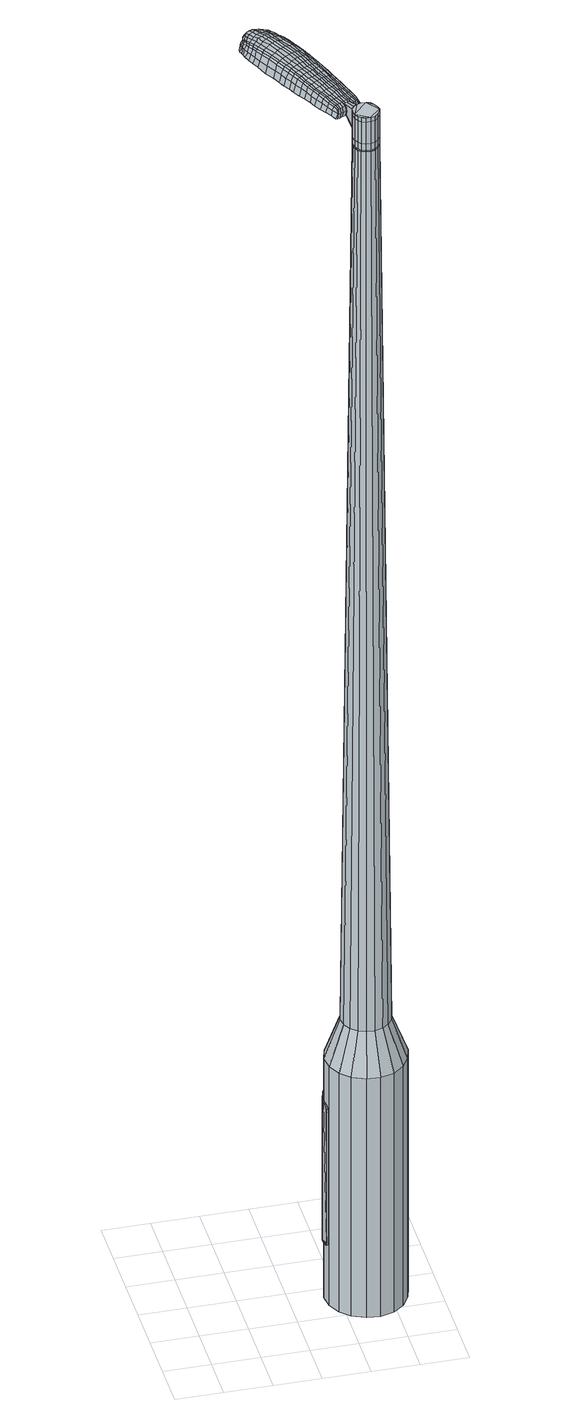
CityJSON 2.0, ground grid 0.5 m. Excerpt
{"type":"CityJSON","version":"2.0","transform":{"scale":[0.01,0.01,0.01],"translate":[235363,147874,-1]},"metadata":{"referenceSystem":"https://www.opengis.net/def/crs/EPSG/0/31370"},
"CityObjects":{
"object1":{"type":"GenericCityObject","attributes":{"cluster":311,"mean_distance_to_centroid":0.158,"new_centroid_x":235364.8,"new_centroid_y":147874.82,"mean_distance_to_camera":9.35,"H1":13.08,"H2":12.24,"Z_final":110.38,"cluster2":-1,"proj_x":235370.57,"proj_y":147871.92,"id_line":52495,"bearing_l":26.68,"distance":6.46,"orientation":"left","G_obj":116.68},"geometry":[{"type":"MultiSurface","lod":"2","boundaries":[[[0,1,2,3]],[[1,4,5,2]],[[4,6,7,5]],[[6,8,9,7]],[[8,10,11,9]],[[10,12,13,11]],[[12,14,15,13]],[[14,16,17,15]],[[16,18,19,17]],[[18,20,21,19]],[[20,22,23,21]],[[22,24,25,23]],[[24,26,27,25]],[[26,28,29,27]],[[28,30,31,29]],[[30,32,33,31]],[[32,34,35,33]],[[34,0,3,35]],[[36,37,38,39]],[[38,40,41,42]],[[41,43,42]],[[42,44,45,46]],[[45,47,46]],[[46,48,49,50]],[[49,51,50]],[[42,46,50,38]],[[50,52,39,38]],[[53,36,39]],[[2,5,7,35]],[[7,9,11,15]],[[11,13,15]],[[15,17,19,23]],[[19,21,23]],[[23,25,27,31]],[[27,29,31]],[[15,23,31,7]],[[31,33,35,7]],[[3,2,35]],[[1,0,54,55]],[[0,34,56,54]],[[34,32,57,56]],[[32,30,58,57]],[[30,28,59,58]],[[28,26,60,59]],[[26,24,61,60]],[[24,22,62,61]],[[22,20,63,62]],[[20,18,64,63]],[[18,16,65,64]],[[16,14,66,65]],[[14,12,67,66]],[[12,10,68,67]],[[10,8,69,68]],[[8,6,70,69]],[[6,4,71,70]],[[4,1,55,71]],[[55,54,72,73]],[[54,56,74,72]],[[56,57,75,74]],[[57,58,76,75]],[[58,59,77,76]],[[59,60,78,77]],[[60,61,79,78]],[[61,62,80,79]],[[62,63,81,80]],[[63,64,82,81]],[[64,65,83,82]],[[65,66,84,83]],[[66,67,85,84]],[[67,68,86,85]],[[68,69,87,86]],[[69,70,88,87]],[[70,71,89,88]],[[71,55,73,89]],[[90,91,92,93]],[[94,95,91,90]],[[96,97,95,94]],[[98,99,97,96]],[[100,101,99,98]],[[102,103,101,100]],[[104,105,103,102]],[[106,107,105,104]],[[108,109,107,106]],[[110,111,109,108]],[[83,112,111,110]],[[113,114,112,83]],[[115,116,114,113]],[[86,117,116,115]],[[87,118,117,86]],[[119,120,118,87]],[[121,122,120,119]],[[93,92,122,121]],[[123,124,125,126]],[[127,123,126,128]],[[129,127,128,130]],[[131,129,130,132]],[[133,131,132,134]],[[135,133,134,136]],[[137,135,136,138]],[[139,137,138,140]],[[141,139,140,142]],[[143,141,142,144]],[[145,143,144,146]],[[147,145,146,148]],[[149,147,148,150]],[[151,149,150,152]],[[153,151,152,154]],[[155,153,154,156]],[[73,72,90,93]],[[72,74,94,90]],[[74,75,96,94]],[[75,76,98,96]],[[76,77,100,98]],[[77,78,102,100]],[[78,79,104,102]],[[79,80,106,104]],[[80,81,108,106]],[[81,82,110,108]],[[82,83,110]],[[84,113,83]],[[84,85,115,113]],[[85,86,115]],[[88,119,87]],[[88,89,121,119]],[[89,73,93,121]],[[157,158,92,91]],[[158,159,122,92]],[[159,160,120,122]],[[160,118,120]],[[161,116,117]],[[161,162,114,116]],[[162,112,114]],[[163,111,112]],[[163,164,109,111]],[[164,165,107,109]],[[165,166,105,107]],[[166,167,103,105]],[[167,168,101,103]],[[168,169,99,101]],[[169,170,97,99]],[[170,171,95,97]],[[171,157,91,95]],[[39,52,155,172]],[[158,157,173,156]],[[53,39,172,124]],[[157,171,125,173]],[[36,53,124,123]],[[171,170,126,125]],[[37,36,123,127]],[[170,169,128,126]],[[38,37,127,129]],[[169,168,130,128]],[[40,38,129,131]],[[168,167,132,130]],[[41,40,131,133]],[[167,166,134,132]],[[43,41,133,135]],[[166,165,136,134]],[[42,43,135,137]],[[165,164,138,136]],[[44,42,137,139]],[[164,163,140,138]],[[45,44,139,141]],[[163,112,142,140]],[[47,45,141,143]],[[112,162,144,142]],[[46,47,143,145]],[[162,161,146,144]],[[48,46,145,147]],[[161,117,148,146]],[[49,48,147,149]],[[117,118,150,148]],[[51,49,149,151]],[[118,160,152,150]],[[50,51,151,153]],[[160,159,154,152]],[[52,50,153,155]],[[159,158,156,154]],[[155,156,174,175]],[[156,173,176,174]],[[173,125,177,176]],[[125,124,178,177]],[[124,172,179,178]],[[172,155,175,179]],[[180,181,182,183]],[[184,180,183,185]],[[180,184,186,187]],[[181,180,187,188]],[[189,190,191,192]],[[193,189,192,194]],[[189,193,195,196]],[[190,189,196,197]],[[198,199,200,201]],[[202,198,201,203]],[[198,202,204,205]],[[199,198,205,206]],[[207,208,209,210]],[[211,207,210,212]],[[207,211,213,214]],[[208,207,214,215]],[[216,217,218,219]],[[220,216,219,221]],[[216,220,222,223]],[[217,216,223,224]],[[225,226,227,228]],[[229,225,228,230]],[[225,229,231,232]],[[226,225,232,233]],[[234,235,236,237]],[[226,234,237,227]],[[234,226,233,238]],[[235,234,238,239]],[[240,241,242,243]],[[235,240,243,236]],[[240,235,239,244]],[[241,240,244,245]],[[246,184,185,247]],[[241,246,247,242]],[[246,241,245,248]],[[184,246,248,186]],[[249,250,251,252]],[[253,249,252,254]],[[249,253,255,256]],[[250,249,256,257]],[[258,259,260,261]],[[250,258,261,251]],[[258,250,257,262]],[[259,258,262,263]],[[264,265,266,267]],[[259,264,267,260]],[[264,259,263,268]],[[265,264,268,269]],[[270,271,272,273]],[[265,270,273,266]],[[270,265,269,274]],[[271,270,274,275]],[[276,181,188,277]],[[271,276,277,272]],[[276,271,275,278]],[[181,276,278,182]],[[279,280,281,282]],[[283,279,282,284]],[[279,283,285,286]],[[280,279,286,287]],[[288,289,290,291]],[[280,288,291,281]],[[288,280,287,292]],[[289,288,292,293]],[[294,295,296,297]],[[289,294,297,290]],[[294,289,293,298]],[[295,294,298,299]],[[300,193,194,301]],[[295,300,301,296]],[[300,295,299,302]],[[193,300,302,195]],[[303,304,305,306]],[[307,303,306,308]],[[303,307,309,310]],[[304,303,310,311]],[[312,313,314,315]],[[304,312,315,305]],[[312,304,311,316]],[[313,312,316,317]],[[318,319,320,321]],[[313,318,321,314]],[[318,313,317,322]],[[319,318,322,323]],[[324,325,326,327]],[[319,324,327,320]],[[324,319,323,328]],[[325,324,328,329]],[[330,190,197,331]],[[325,330,331,326]],[[330,325,329,332]],[[190,330,332,191]],[[333,219,218,334]],[[335,333,334,336]],[[333,335,337,338]],[[219,333,338,221]],[[339,335,336,340]],[[341,339,340,342]],[[339,341,343,344]],[[335,339,344,337]],[[345,341,342,346]],[[347,345,346,348]],[[345,347,349,350]],[[341,345,350,343]],[[351,347,348,352]],[[353,351,352,354]],[[351,353,355,356]],[[347,351,356,349]],[[357,353,354,358]],[[208,357,358,209]],[[357,208,215,359]],[[353,357,359,355]],[[360,361,206,205]],[[362,360,205,204]],[[360,362,363,364]],[[361,360,364,365]],[[366,367,365,364]],[[368,366,364,363]],[[366,368,369,370]],[[367,366,370,371]],[[372,373,371,370]],[[374,372,370,369]],[[372,374,375,376]],[[373,372,376,377]],[[378,379,377,376]],[[380,378,376,375]],[[378,380,213,211]],[[379,378,211,212]],[[381,382,383,384]],[[283,381,384,285]],[[381,283,284,385]],[[382,381,385,386]],[[387,202,203,388]],[[382,387,388,383]],[[387,382,386,389]],[[202,387,389,204]],[[390,391,392,393]],[[229,390,393,231]],[[390,229,230,394]],[[391,390,394,395]],[[396,397,398,399]],[[391,396,399,392]],[[396,391,395,400]],[[397,396,400,401]],[[402,199,206,403]],[[397,402,403,398]],[[402,397,401,404]],[[199,402,404,200]],[[405,406,407,408]],[[187,405,408,188]],[[405,187,186,409]],[[406,405,409,410]],[[411,412,413,414]],[[406,411,414,407]],[[411,406,410,415]],[[412,411,415,416]],[[417,210,209,418]],[[412,417,418,413]],[[417,412,416,419]],[[210,417,419,212]],[[420,421,422,423]],[[192,420,423,194]],[[420,192,191,424]],[[421,420,424,425]],[[426,214,213,427]],[[421,426,427,422]],[[426,421,425,428]],[[214,426,428,215]],[[429,430,431,432]],[[307,429,432,309]],[[429,307,308,433]],[[430,429,433,434]],[[435,220,221,436]],[[430,435,436,431]],[[435,430,434,437]],[[220,435,437,222]],[[438,439,440,441]],[[253,438,441,255]],[[438,253,254,442]],[[439,438,442,443]],[[444,445,446,447]],[[439,444,447,440]],[[444,439,443,448]],[[445,444,448,449]],[[450,217,224,451]],[[445,450,451,446]],[[450,445,449,452]],[[217,450,452,218]],[[453,454,443,442]],[[252,453,442,254]],[[453,252,251,455]],[[454,453,455,456]],[[457,458,449,448]],[[454,457,448,443]],[[457,454,456,459]],[[458,457,459,460]],[[461,334,218,452]],[[458,461,452,449]],[[461,458,460,462]],[[334,461,462,336]],[[463,464,465,466]],[[310,463,466,311]],[[463,310,309,432]],[[464,463,432,431]],[[467,338,337,468]],[[464,467,468,465]],[[467,464,431,436]],[[338,467,436,221]],[[469,470,456,455]],[[261,469,455,251]],[[469,261,260,471]],[[470,469,471,472]],[[473,474,460,459]],[[470,473,459,456]],[[473,470,472,475]],[[474,473,475,476]],[[477,340,336,462]],[[474,477,462,460]],[[477,474,476,478]],[[340,477,478,342]],[[479,480,481,482]],[[316,479,482,317]],[[479,316,311,466]],[[480,479,466,465]],[[483,344,343,484]],[[480,483,484,481]],[[483,480,465,468]],[[344,483,468,337]],[[485,486,472,471]],[[267,485,471,260]],[[485,267,266,487]],[[486,485,487,488]],[[489,490,476,475]],[[486,489,475,472]],[[489,486,488,491]],[[490,489,491,492]],[[493,346,342,478]],[[490,493,478,476]],[[493,490,492,494]],[[346,493,494,348]],[[495,496,497,498]],[[322,495,498,323]],[[495,322,317,482]],[[496,495,482,481]],[[499,350,349,500]],[[496,499,500,497]],[[499,496,481,484]],[[350,499,484,343]],[[501,502,488,487]],[[273,501,487,266]],[[501,273,272,503]],[[502,501,503,504]],[[505,506,492,491]],[[502,505,491,488]],[[505,502,504,507]],[[506,505,507,508]],[[509,352,348,494]],[[506,509,494,492]],[[509,506,508,510]],[[352,509,510,354]],[[511,512,513,514]],[[328,511,514,329]],[[511,328,323,498]],[[512,511,498,497]],[[515,356,355,516]],[[512,515,516,513]],[[515,512,497,500]],[[356,515,500,349]],[[517,518,504,503]],[[277,517,503,272]],[[517,277,188,408]],[[518,517,408,407]],[[519,520,508,507]],[[518,519,507,504]],[[519,518,407,414]],[[520,519,414,413]],[[521,358,354,510]],[[520,521,510,508]],[[521,520,413,418]],[[358,521,418,209]],[[522,523,425,424]],[[332,522,424,191]],[[522,332,329,514]],[[523,522,514,513]],[[524,359,215,428]],[[523,524,428,425]],[[524,523,513,516]],[[359,524,516,355]],[[525,526,386,385]],[[282,525,385,284]],[[525,282,281,527]],[[526,525,527,528]],[[529,362,204,389]],[[526,529,389,386]],[[529,526,528,530]],[[362,529,530,363]],[[531,532,533,534]],[[232,531,534,233]],[[531,232,231,393]],[[532,531,393,392]],[[535,536,537,538]],[[532,535,538,533]],[[535,532,392,399]],[[536,535,399,398]],[[539,361,365,540]],[[536,539,540,537]],[[539,536,398,403]],[[361,539,403,206]],[[541,542,528,527]],[[291,541,527,281]],[[541,291,290,543]],[[542,541,543,544]],[[545,368,363,530]],[[542,545,530,528]],[[545,542,544,546]],[[368,545,546,369]],[[547,548,549,550]],[[238,547,550,239]],[[547,238,233,534]],[[548,547,534,533]],[[551,552,553,554]],[[548,551,554,549]],[[551,548,533,538]],[[552,551,538,537]],[[555,367,371,556]],[[552,555,556,553]],[[555,552,537,540]],[[367,555,540,365]],[[557,558,544,543]],[[297,557,543,290]],[[557,297,296,559]],[[558,557,559,560]],[[561,374,369,546]],[[558,561,546,544]],[[561,558,560,562]],[[374,561,562,375]],[[563,564,565,566]],[[244,563,566,245]],[[563,244,239,550]],[[564,563,550,549]],[[567,568,569,570]],[[564,567,570,565]],[[567,564,549,554]],[[568,567,554,553]],[[571,373,377,572]],[[568,571,572,569]],[[571,568,553,556]],[[373,571,556,371]],[[573,574,560,559]],[[301,573,559,296]],[[573,301,194,423]],[[574,573,423,422]],[[575,380,375,562]],[[574,575,562,560]],[[575,574,422,427]],[[380,575,427,213]],[[576,577,410,409]],[[248,576,409,186]],[[576,248,245,566]],[[577,576,566,565]],[[578,579,416,415]],[[577,578,415,410]],[[578,577,565,570]],[[579,578,570,569]],[[580,379,212,419]],[[579,580,419,416]],[[580,579,569,572]],[[379,580,572,377]],[[581,582,583,584]],[[584,583,585,586]],[[587,585,583,588]],[[588,583,582,589]],[[590,591,592,593]],[[593,592,594,595]],[[596,594,592,597]],[[597,592,591,598]],[[599,600,601,602]],[[602,601,603,604]],[[605,603,601,606]],[[606,601,600,607]],[[608,609,610,611]],[[611,610,612,613]],[[614,612,610,615]],[[615,610,609,616]],[[617,618,619,620]],[[620,619,621,622]],[[623,621,619,624]],[[624,619,618,625]],[[626,627,628,629]],[[629,628,630,631]],[[632,630,628,633]],[[633,628,627,634]],[[635,636,637,638]],[[638,637,627,626]],[[634,627,637,639]],[[639,637,636,640]],[[641,642,643,644]],[[644,643,636,635]],[[640,636,643,645]],[[645,643,642,646]],[[586,585,647,648]],[[648,647,642,641]],[[646,642,647,649]],[[649,647,585,587]],[[650,651,652,653]],[[653,652,654,655]],[[656,654,652,657]],[[657,652,651,658]],[[659,660,661,662]],[[662,661,651,650]],[[658,651,661,663]],[[663,661,660,664]],[[665,666,667,668]],[[668,667,660,659]],[[664,660,667,669]],[[669,667,666,670]],[[671,672,673,674]],[[674,673,666,665]],[[670,666,673,675]],[[675,673,672,676]],[[589,582,677,678]],[[678,677,672,671]],[[676,672,677,679]],[[679,677,582,581]],[[680,681,682,683]],[[683,682,684,685]],[[686,684,682,687]],[[687,682,681,688]],[[689,690,691,692]],[[692,691,681,680]],[[688,681,691,693]],[[693,691,690,694]],[[695,696,697,698]],[[698,697,690,689]],[[694,690,697,699]],[[699,697,696,700]],[[595,594,701,702]],[[702,701,696,695]],[[700,696,701,703]],[[703,701,594,596]],[[704,705,706,707]],[[707,706,708,709]],[[710,708,706,711]],[[711,706,705,712]],[[713,714,715,716]],[[716,715,705,704]],[[712,705,715,717]],[[717,715,714,718]],[[719,720,721,722]],[[722,721,714,713]],[[718,714,721,723]],[[723,721,720,724]],[[725,726,727,728]],[[728,727,720,719]],[[724,720,727,729]],[[729,727,726,730]],[[598,591,731,732]],[[732,731,726,725]],[[730,726,731,733]],[[733,731,591,590]],[[617,620,734,735]],[[735,734,736,737]],[[738,736,734,739]],[[739,734,620,622]],[[737,736,740,741]],[[741,740,742,743]],[[744,742,740,745]],[[745,740,736,738]],[[743,742,746,747]],[[747,746,748,749]],[[750,748,746,751]],[[751,746,742,744]],[[749,748,752,753]],[[753,752,754,755]],[[756,754,752,757]],[[757,752,748,750]],[[755,754,758,759]],[[759,758,609,608]],[[616,609,758,760]],[[760,758,754,756]],[[607,761,762,606]],[[606,762,763,605]],[[764,763,762,765]],[[765,762,761,766]],[[766,767,768,765]],[[765,768,769,764]],[[770,769,768,771]],[[771,768,767,772]],[[772,773,774,771]],[[771,774,775,770]],[[776,775,774,777]],[[777,774,773,778]],[[778,779,780,777]],[[777,780,781,776]],[[614,781,780,612]],[[612,780,779,613]],[[782,783,784,785]],[[785,784,684,686]],[[685,684,784,786]],[[786,784,783,787]],[[604,603,788,789]],[[789,788,783,782]],[[787,783,788,790]],[[790,788,603,605]],[[791,792,793,794]],[[794,793,630,632]],[[631,630,793,795]],[[795,793,792,796]],[[797,798,799,800]],[[800,799,792,791]],[[796,792,799,801]],[[801,799,798,802]],[[607,600,803,804]],[[804,803,798,797]],[[802,798,803,805]],[[805,803,600,599]],[[806,807,808,809]],[[809,808,588,589]],[[587,588,808,810]],[[810,808,807,811]],[[812,813,814,815]],[[815,814,807,806]],[[811,807,814,816]],[[816,814,813,817]],[[608,611,818,819]],[[819,818,813,812]],[[817,813,818,820]],[[820,818,611,613]],[[821,822,823,824]],[[824,823,593,595]],[[590,593,823,825]],[[825,823,822,826]],[[614,615,827,828]],[[828,827,822,821]],[[826,822,827,829]],[[829,827,615,616]],[[830,831,832,833]],[[833,832,708,710]],[[709,708,832,834]],[[834,832,831,835]],[[622,621,836,837]],[[837,836,831,830]],[[835,831,836,838]],[[838,836,621,623]],[[839,840,841,842]],[[842,841,654,656]],[[655,654,841,843]],[[843,841,840,844]],[[845,846,847,848]],[[848,847,840,839]],[[844,840,847,849]],[[849,847,846,850]],[[625,618,851,852]],[[852,851,846,845]],[[850,846,851,853]],[[853,851,618,617]],[[844,854,855,843]],[[843,855,653,655]],[[650,653,855,856]],[[856,855,854,857]],[[850,858,859,849]],[[849,859,854,844]],[[857,854,859,860]],[[860,859,858,861]],[[617,735,862,853]],[[853,862,858,850]],[[861,858,862,863]],[[863,862,735,737]],[[864,865,866,867]],[[867,866,711,712]],[[710,711,866,833]],[[833,866,865,830]],[[738,739,868,869]],[[869,868,865,864]],[[830,865,868,837]],[[837,868,739,622]],[[857,870,871,856]],[[856,871,662,650]],[[659,662,871,872]],[[872,871,870,873]],[[861,874,875,860]],[[860,875,870,857]],[[873,870,875,876]],[[876,875,874,877]],[[737,741,878,863]],[[863,878,874,861]],[[877,874,878,879]],[[879,878,741,743]],[[880,881,882,883]],[[883,882,717,718]],[[712,717,882,867]],[[867,882,881,864]],[[744,745,884,885]],[[885,884,881,880]],[[864,881,884,869]],[[869,884,745,738]],[[873,886,887,872]],[[872,887,668,659]],[[665,668,887,888]],[[887,886,888]],[[877,889,890,876]],[[876,890,886,873]],[[888,886,890,891]],[[891,890,889,892]],[[743,747,893,879]],[[879,893,889,877]],[[892,889,893,894]],[[894,893,747,749]],[[895,896,897,898]],[[898,897,723,724]],[[718,723,897,883]],[[883,897,896,880]],[[750,751,899,900]],[[900,899,896,895]],[[880,896,899,885]],[[885,899,751,744]],[[888,901,674,665]],[[671,674,901,902]],[[902,901,903]],[[892,904,905,891]],[[891,905,901,888]],[[903,901,905,906]],[[906,905,904,907]],[[749,753,908,894]],[[894,908,904,892]],[[907,904,908,909]],[[909,908,753,755]],[[910,911,912,913]],[[913,912,729,730]],[[724,729,912,898]],[[898,912,911,895]],[[756,757,914,915]],[[915,914,911,910]],[[895,911,914,900]],[[900,914,757,750]],[[903,916,917,902]],[[902,917,678,671]],[[589,678,917,809]],[[809,917,916,806]],[[907,918,919,906]],[[906,919,916,903]],[[806,916,919,815]],[[815,919,918,812]],[[755,759,920,909]],[[909,920,918,907]],[[812,918,920,819]],[[819,920,759,608]],[[826,921,922,825]],[[825,922,733,590]],[[730,733,922,913]],[[913,922,921,910]],[[616,760,923,829]],[[829,923,921,826]],[[910,921,923,915]],[[915,923,760,756]],[[787,924,925,786]],[[786,925,683,685]],[[680,683,925,926]],[[926,925,924,927]],[[605,763,928,790]],[[790,928,924,787]],[[927,924,928,929]],[[929,928,763,764]],[[930,931,932,933]],[[933,932,633,634]],[[632,633,932,794]],[[794,932,931,791]],[[934,935,936,937]],[[937,936,931,930]],[[791,931,936,800]],[[800,936,935,797]],[[766,761,938,939]],[[939,938,935,934]],[[797,935,938,804]],[[804,938,761,607]],[[927,940,941,926]],[[926,941,692,680]],[[689,692,941,942]],[[942,941,940,943]],[[764,769,944,929]],[[929,944,940,927]],[[943,940,944,945]],[[945,944,769,770]],[[946,947,948,949]],[[949,948,639,640]],[[634,639,948,933]],[[933,948,947,930]],[[950,951,952,953]],[[953,952,947,946]],[[930,947,952,937]],[[937,952,951,934]],[[772,767,954,955]],[[955,954,951,950]],[[934,951,954,939]],[[939,954,767,766]],[[943,956,957,942]],[[942,957,698,689]],[[695,698,957,958]],[[958,957,956,959]],[[770,775,960,945]],[[945,960,956,943]],[[959,956,960,961]],[[961,960,775,776]],[[962,963,964,965]],[[965,964,645,646]],[[640,645,964,949]],[[949,964,963,946]],[[966,967,968,969]],[[969,968,963,962]],[[946,963,968,953]],[[953,968,967,950]],[[778,773,970,971]],[[971,970,967,966]],[[950,967,970,955]],[[955,970,773,772]],[[959,972,973,958]],[[958,973,702,695]],[[595,702,973,824]],[[824,973,972,821]],[[776,781,974,961]],[[961,974,972,959]],[[821,972,974,828]],[[828,974,781,614]],[[811,975,976,810]],[[810,976,649,587]],[[646,649,976,965]],[[965,976,975,962]],[[817,977,978,816]],[[816,978,975,811]],[[962,975,978,969]],[[969,978,977,966]],[[613,779,979,820]],[[820,979,977,817]],[[966,977,979,971]],[[971,979,779,778]],[[581,584,183,182]],[[584,586,185,183]],[[596,597,196,195]],[[597,598,197,196]],[[599,602,201,200]],[[602,604,203,201]],[[623,624,223,222]],[[624,625,224,223]],[[626,629,228,227]],[[629,631,230,228]],[[635,638,237,236]],[[638,626,227,237]],[[641,644,243,242]],[[644,635,236,243]],[[586,648,247,185]],[[648,641,242,247]],[[656,657,256,255]],[[657,658,257,256]],[[658,663,262,257]],[[663,664,263,262]],[[664,669,268,263]],[[669,670,269,268]],[[670,675,274,269]],[[675,676,275,274]],[[676,679,278,275]],[[679,581,182,278]],[[686,687,286,285]],[[687,688,287,286]],[[688,693,292,287]],[[693,694,293,292]],[[694,699,298,293]],[[699,700,299,298]],[[700,703,302,299]],[[703,596,195,302]],[[704,707,306,305]],[[707,709,308,306]],[[713,716,315,314]],[[716,704,305,315]],[[719,722,321,320]],[[722,713,314,321]],[[725,728,327,326]],[[728,719,320,327]],[[598,732,331,197]],[[732,725,326,331]],[[782,785,384,383]],[[785,686,285,384]],[[604,789,388,203]],[[789,782,383,388]],[[631,795,394,230]],[[795,796,395,394]],[[796,801,400,395]],[[801,802,401,400]],[[802,805,404,401]],[[805,599,200,404]],[[709,834,433,308]],[[834,835,434,433]],[[835,838,437,434]],[[838,623,222,437]],[[839,842,441,440]],[[842,656,255,441]],[[845,848,447,446]],[[848,839,440,447]],[[625,852,451,224]],[[852,845,446,451]],[[980,981,982,983]],[[984,985,983,982]],[[986,987,988,989]],[[990,991,992,993]],[[981,994,995,982]],[[996,984,982,995]],[[997,986,989,998]],[[999,1000,991,990]],[[994,1001,1002,995]],[[1002,1003,996,995]],[[1004,997,998,1005]],[[1006,1000,999,1007]],[[1001,1008,1009,1002]],[[1009,1010,1003,1002]],[[1011,1004,1005,1012]],[[1013,1006,1007,1014]],[[1015,1016,1017,1018]],[[1019,1020,1016,1015]],[[1019,1021,1022,1020]],[[1021,1023,1024,1022]],[[1025,1026,1027,1028]],[[1029,1030,1026,1025]],[[1031,1032,1030,1029]],[[1033,1034,1032,1031]],[[1028,1017,1016,1025]],[[1025,1016,1020,1029]],[[1020,1022,1031,1029]],[[1022,1024,1033,1031]],[[989,988,985,984]],[[998,989,984,996]],[[1003,1005,998,996]],[[1010,1012,1005,1003]],[[990,993,987,986]],[[999,990,986,997]],[[1007,999,997,1004]],[[1014,1007,1004,1011]],[[991,1015,1018,992]],[[1000,1019,1015,991]],[[1021,1019,1000,1006]],[[1023,1021,1006,1013]],[[1035,1036,1037,1038]],[[1037,1039,1040,1041]],[[1037,1041,1042,1043]],[[1037,1043,1038]],[[1044,1035,1038,1045]],[[1046,1045,1038,1047]],[[1048,1047,1038]],[[1049,1037,1036,1050]],[[1051,1049,1050,1052]],[[1053,1051,1052,1054]],[[1055,1053,1054,1056]],[[1057,1055,1056,1058]],[[1058,1059,1060,1061]],[[1058,1061,1062,1063]],[[1058,1063,1064,1065]],[[1064,1066,1067,1068]],[[1064,1068,1069,1070]],[[1064,1070,1065]],[[1058,1065,1057]],[[1071,1072,1036,1035]],[[1073,1074,1039,1037]],[[1075,1076,1048,1038]],[[1072,1077,1050,1036]],[[1078,1073,1037,1049]],[[1077,1079,1052,1050]],[[1080,1078,1049,1051]],[[1079,1081,1054,1052]],[[1082,1080,1051,1053]],[[1081,1083,1056,1054]],[[1084,1082,1053,1055]],[[1083,1085,1058,1056]],[[1086,1084,1055,1057]],[[1085,1087,1059,1058]],[[1088,1089,1066,1064]],[[1090,1086,1057,1065]],[[1060,1059,1087,1091]],[[1061,1060,1091,1092]],[[1062,1061,1092,1093]],[[1063,1062,1093,1094]],[[1064,1063,1094,1088]],[[1095,1071,1035,1044]],[[1096,1095,1044,1045]],[[1097,1096,1045,1046]],[[1098,1097,1046,1047]],[[1076,1098,1047,1048]],[[1040,1039,1074,1099]],[[1067,1066,1089,1100]],[[1041,1040,1099,1101]],[[1042,1041,1101,1102]],[[1043,1042,1102,1103]],[[1038,1043,1103,1075]],[[1068,1067,1100,1104]],[[1069,1068,1104,1105]],[[1070,1069,1105,1106]],[[1065,1070,1106,1090]]]}]}
},
"vertices":[
[158,120,384],[173,124,384],[173,124,96],[158,120,96],[187,123,384],[187,123,96],[201,118,384],[201,118,96],[211,108,384],[211,108,96],[218,94,384],[218,94,96],[220,80,384],[220,80,96],[216,66,384],[216,66,96],[208,53,384],[208,53,96],[197,44,384],[197,44,96],[182,40,384],[182,40,96],[168,41,384],[168,41,96],[154,47,384],[154,47,96],[144,57,384],[144,57,96],[137,70,384],[137,70,96],[135,85,384],[135,85,96],[139,99,384],[139,99,96],[147,111,384],[147,111,96],[165,88,1524],[164,83,1524],[165,78,1524],[171,94,1524],[167,74,1524],[170,71,1524],[179,69,1524],[174,69,1524],[184,70,1524],[187,73,1524],[191,81,1524],[190,77,1524],[190,86,1524],[188,90,1524],[181,95,1524],[185,94,1524],[176,96,1524],[168,92,1524],[166,105,429],[175,107,429],[159,100,429],[154,92,429],[152,84,429],[153,75,429],[157,67,429],[164,61,429],[172,58,429],[180,57,429],[189,60,429],[196,65,429],[201,72,429],[203,81,429],[202,90,429],[198,97,429],[191,103,429],[183,107,429],[171,94,1483],[176,96,1483],[168,92,1483],[165,88,1483],[164,83,1483],[165,78,1483],[167,74,1483],[170,71,1483],[174,69,1483],[179,69,1483],[184,70,1483],[187,73,1483],[190,77,1483],[191,81,1483],[190,86,1483],[188,90,1483],[185,94,1483],[181,95,1483],[172,94,1483],[172,94,1485],[176,95,1485],[176,95,1483],[168,91,1483],[168,91,1485],[166,87,1483],[166,87,1485],[165,83,1483],[165,83,1485],[165,79,1483],[165,79,1485],[167,75,1483],[167,75,1485],[170,72,1483],[170,72,1485],[175,70,1483],[175,70,1485],[179,70,1483],[179,70,1485],[183,71,1483],[183,71,1485],[187,73,1485],[189,77,1483],[189,77,1485],[190,82,1483],[190,82,1485],[190,86,1485],[188,90,1485],[185,93,1483],[185,93,1485],[180,95,1483],[180,95,1485],[165,88,1519],[168,92,1519],[168,92,1493],[165,88,1493],[164,83,1519],[164,83,1493],[165,78,1519],[165,78,1493],[167,74,1519],[167,74,1493],[170,71,1519],[170,71,1493],[174,69,1519],[174,69,1493],[179,69,1519],[179,69,1493],[184,70,1519],[184,70,1493],[187,73,1519],[187,73,1493],[190,77,1519],[190,77,1493],[191,81,1519],[191,81,1493],[190,86,1519],[190,86,1493],[188,90,1519],[188,90,1493],[185,94,1519],[185,94,1493],[181,95,1519],[181,95,1493],[176,96,1519],[176,96,1493],[171,94,1485],[176,96,1485],[181,95,1485],[185,94,1485],[191,81,1485],[190,77,1485],[184,70,1485],[179,69,1485],[174,69,1485],[170,71,1485],[167,74,1485],[165,78,1485],[164,83,1485],[165,88,1485],[168,92,1485],[171,94,1519],[171,94,1493],[166,112,1513],[166,112,1518],[163,111,1513],[160,110,1513],[160,110,1518],[163,111,1518],[147,186,1519],[150,179,1518],[151,181,1509],[148,188,1510],[144,194,1519],[144,196,1510],[143,192,1526],[146,184,1525],[149,178,1525],[113,169,1519],[116,163,1518],[118,162,1525],[115,169,1525],[109,176,1519],[110,176,1526],[107,177,1510],[111,169,1510],[114,163,1509],[95,242,1519],[99,244,1519],[98,245,1513],[95,243,1513],[92,240,1519],[92,240,1513],[93,238,1524],[96,241,1524],[100,242,1524],[129,176,1530],[132,170,1529],[135,171,1529],[132,178,1530],[125,184,1531],[128,186,1531],[121,183,1530],[125,174,1530],[129,168,1529],[165,104,1512],[168,105,1512],[167,106,1517],[165,105,1517],[163,103,1512],[162,104,1517],[162,103,1506],[165,105,1506],[167,106,1506],[119,238,1519],[121,236,1519],[122,237,1512],[120,240,1512],[118,240,1518],[119,241,1512],[117,239,1522],[118,237,1523],[120,235,1524],[124,231,1519],[127,227,1519],[128,228,1512],[125,233,1512],[123,230,1524],[126,226,1525],[130,221,1519],[133,215,1519],[134,216,1511],[131,223,1511],[129,220,1526],[132,213,1526],[139,204,1519],[139,206,1510],[138,203,1526],[177,118,1513],[174,125,1513],[173,124,1518],[176,117,1517],[179,113,1512],[177,113,1516],[179,114,1506],[177,119,1507],[174,127,1507],[171,132,1514],[168,139,1515],[167,138,1520],[170,131,1519],[171,134,1507],[168,141,1507],[165,146,1515],[162,153,1516],[161,151,1522],[164,144,1521],[166,147,1508],[163,154,1508],[159,159,1517],[156,166,1517],[155,165,1524],[158,158,1523],[160,161,1508],[157,168,1509],[153,173,1518],[152,171,1524],[154,175,1509],[87,223,1519],[88,220,1519],[90,220,1524],[88,223,1523],[87,225,1518],[88,225,1522],[85,226,1512],[86,223,1512],[87,220,1512],[90,215,1519],[92,210,1519],[94,210,1525],[91,215,1524],[88,216,1512],[90,210,1512],[95,204,1519],[98,197,1519],[100,197,1526],[96,204,1526],[93,205,1511],[96,198,1511],[103,187,1519],[105,187,1526],[101,187,1510],[149,105,1513],[146,111,1513],[144,112,1507],[148,105,1507],[153,100,1512],[151,100,1506],[153,101,1516],[151,105,1517],[147,111,1518],[142,118,1514],[138,124,1515],[136,125,1507],[140,118,1507],[143,118,1519],[140,124,1520],[134,131,1515],[131,137,1516],[129,138,1508],[133,131,1508],[136,131,1521],[132,137,1522],[127,144,1517],[123,150,1517],[121,150,1509],[125,144,1508],[129,143,1523],[125,150,1524],[120,156,1518],[118,157,1509],[122,156,1524],[162,110,1519],[165,111,1519],[159,117,1520],[161,118,1520],[156,115,1520],[160,109,1519],[156,123,1522],[158,125,1522],[152,130,1523],[155,131,1523],[149,129,1523],[153,122,1521],[149,137,1524],[151,138,1524],[146,143,1525],[148,145,1525],[143,142,1525],[146,135,1524],[142,150,1526],[145,151,1526],[139,156,1527],[142,158,1527],[136,155,1527],[139,148,1526],[135,163,1528],[138,164,1528],[132,161,1528],[97,238,1527],[101,240,1527],[94,236,1526],[96,232,1527],[100,234,1528],[103,236,1528],[102,228,1529],[106,230,1529],[99,226,1528],[102,220,1530],[106,222,1530],[109,224,1530],[109,215,1531],[112,217,1531],[105,213,1530],[110,205,1531],[113,207,1531],[116,209,1531],[119,196,1531],[122,197,1531],[115,194,1531],[87,228,1518],[87,231,1519],[86,231,1513],[85,228,1513],[88,227,1523],[89,230,1523],[90,235,1519],[89,236,1513],[90,234,1524],[116,242,1518],[114,243,1518],[114,241,1523],[116,240,1523],[117,243,1513],[114,244,1513],[110,244,1519],[106,245,1519],[107,243,1524],[110,243,1523],[110,245,1513],[106,246,1513],[102,245,1519],[103,243,1524],[102,246,1513],[145,183,1528],[143,183,1528],[146,176,1528],[148,177,1527],[141,191,1528],[140,191,1529],[141,182,1529],[138,180,1530],[141,174,1529],[144,175,1528],[137,190,1529],[134,189,1530],[135,179,1530],[138,172,1529],[131,187,1531],[116,169,1528],[118,170,1529],[114,178,1529],[112,177,1528],[120,163,1527],[122,164,1528],[122,172,1529],[117,180,1530],[125,166,1528],[154,99,1512],[156,100,1512],[156,101,1517],[154,100,1517],[153,99,1506],[155,100,1506],[159,101,1512],[159,102,1517],[158,102,1506],[178,111,1512],[177,110,1512],[177,111,1506],[179,112,1506],[177,111,1517],[176,111,1517],[175,109,1512],[172,108,1512],[172,109,1506],[175,110,1506],[174,110,1517],[172,109,1517],[170,106,1512],[170,107,1506],[169,107,1517],[175,116,1519],[173,116,1519],[172,123,1520],[170,122,1520],[171,115,1519],[169,113,1519],[168,121,1520],[166,120,1520],[167,112,1519],[164,119,1520],[152,105,1519],[154,106,1519],[150,112,1520],[148,111,1520],[157,107,1519],[153,114,1520],[169,130,1521],[167,129,1521],[166,137,1522],[164,136,1522],[165,128,1521],[163,127,1521],[162,135,1522],[160,134,1523],[160,126,1522],[157,132,1523],[145,118,1521],[147,119,1521],[143,125,1522],[141,125,1522],[150,120,1521],[146,127,1522],[163,144,1523],[161,143,1523],[160,150,1524],[158,150,1524],[159,142,1523],[156,140,1524],[156,148,1525],[153,147,1525],[154,139,1524],[151,146,1525],[137,131,1523],[139,132,1523],[136,138,1524],[134,137,1524],[143,133,1524],[139,140,1525],[157,157,1525],[155,156,1525],[154,164,1526],[152,163,1526],[153,155,1526],[150,154,1526],[150,162,1527],[147,160,1527],[147,152,1526],[144,159,1527],[130,144,1525],[132,145,1525],[129,151,1526],[127,150,1526],[135,147,1526],[132,153,1527],[151,170,1527],[149,170,1527],[147,168,1527],[144,167,1528],[141,166,1528],[123,157,1527],[125,158,1527],[128,159,1528],[89,225,1525],[90,227,1525],[90,221,1526],[91,224,1526],[92,232,1526],[93,228,1527],[117,238,1525],[115,239,1525],[117,236,1526],[119,235,1525],[112,240,1525],[108,241,1526],[110,237,1527],[114,237,1526],[104,241,1526],[106,237,1527],[92,217,1526],[93,219,1527],[95,211,1527],[96,213,1528],[96,222,1528],[99,216,1529],[121,231,1526],[119,231,1527],[122,226,1528],[124,225,1527],[116,232,1527],[113,232,1528],[116,226,1529],[119,226,1528],[109,231,1528],[113,225,1530],[97,205,1528],[99,207,1529],[101,198,1528],[103,200,1529],[102,210,1529],[106,202,1530],[127,220,1528],[125,220,1528],[129,213,1529],[131,213,1528],[123,220,1529],[119,219,1530],[123,211,1530],[126,212,1530],[116,218,1530],[120,210,1531],[106,187,1529],[108,189,1529],[112,191,1530],[136,202,1528],[134,202,1529],[132,201,1530],[129,200,1530],[125,199,1531],[149,181,1509],[148,179,1518],[145,185,1518],[146,187,1509],[142,193,1519],[143,195,1510],[141,191,1525],[145,184,1525],[147,177,1525],[120,164,1525],[118,164,1518],[114,170,1518],[116,170,1525],[110,177,1519],[112,177,1525],[108,178,1510],[112,170,1509],[116,164,1509],[99,243,1513],[100,242,1519],[97,240,1519],[96,241,1513],[94,238,1519],[93,239,1513],[95,237,1524],[97,239,1524],[100,241,1524],[135,171,1528],[132,170,1528],[129,176,1529],[132,178,1529],[125,185,1529],[128,186,1529],[121,183,1529],[126,175,1529],[129,168,1528],[166,108,1516],[167,107,1512],[164,106,1512],[164,107,1516],[162,105,1512],[161,106,1516],[161,105,1506],[164,107,1506],[166,108,1506],[120,236,1512],[120,234,1519],[118,237,1518],[119,238,1512],[117,239,1518],[117,240,1512],[116,238,1522],[117,236,1523],[119,233,1523],[126,227,1512],[125,226,1519],[122,230,1519],[123,232,1512],[121,229,1524],[124,224,1525],[132,215,1511],[132,214,1519],[128,221,1519],[129,222,1511],[127,219,1525],[131,212,1526],[137,203,1519],[138,205,1510],[136,202,1526],[171,123,1518],[172,124,1513],[175,118,1513],[174,117,1517],[177,113,1512],[175,113,1515],[177,114,1506],[175,119,1506],[172,126,1507],[165,137,1520],[166,138,1514],[169,131,1514],[168,130,1519],[169,133,1507],[167,140,1507],[159,151,1522],[160,152,1516],[163,145,1515],[162,144,1521],[164,147,1508],[161,154,1508],[153,164,1523],[154,165,1517],[157,159,1516],[156,157,1522],[158,161,1508],[155,167,1508],[151,172,1517],[150,171,1524],[152,174,1509],[91,221,1523],[90,220,1519],[89,223,1518],[90,224,1523],[89,225,1518],[90,225,1522],[87,226,1512],[88,224,1512],[89,221,1512],[95,211,1525],[94,211,1519],[92,216,1519],[93,216,1524],[90,216,1512],[92,211,1512],[101,198,1526],[100,198,1519],[96,205,1519],[98,205,1525],[95,206,1511],[98,199,1511],[105,188,1519],[107,188,1526],[103,188,1510],[146,113,1507],[147,112,1513],[151,106,1513],[150,106,1506],[154,102,1512],[153,102,1506],[154,103,1515],[152,106,1517],[149,112,1518],[138,126,1507],[140,125,1514],[144,119,1514],[142,119,1507],[145,119,1519],[141,125,1520],[131,139,1508],[132,138,1516],[136,132,1515],[134,132,1508],[138,132,1521],[134,138,1522],[123,151,1508],[125,151,1517],[129,145,1516],[127,145,1508],[130,145,1522],[127,151,1523],[121,157,1517],[119,158,1509],[123,157,1524],[162,111,1518],[164,112,1518],[159,117,1519],[161,118,1519],[156,116,1519],[159,110,1518],[155,124,1520],[158,125,1520],[152,131,1521],[154,132,1521],[149,129,1521],[153,123,1520],[149,137,1523],[151,138,1523],[145,144,1524],[148,145,1524],[142,142,1524],[146,136,1523],[142,150,1525],[145,152,1525],[139,157,1526],[141,158,1526],[136,155,1526],[139,149,1525],[135,164,1527],[138,165,1527],[132,162,1527],[101,238,1526],[98,237,1526],[96,235,1525],[97,231,1526],[100,234,1526],[103,235,1526],[106,229,1528],[103,228,1528],[100,226,1527],[103,219,1528],[106,221,1529],[109,223,1529],[112,217,1530],[109,215,1530],[106,213,1529],[110,205,1530],[113,207,1530],[116,209,1530],[122,197,1530],[119,196,1530],[116,194,1530],[88,230,1513],[89,230,1518],[89,227,1518],[87,227,1512],[90,226,1523],[90,229,1523],[91,234,1519],[90,234,1513],[92,233,1523],[113,239,1523],[113,241,1518],[115,240,1518],[115,238,1523],[116,241,1512],[113,242,1512],[107,241,1523],[106,243,1519],[110,242,1519],[110,241,1523],[110,243,1513],[106,244,1513],[103,243,1519],[103,241,1524],[103,243,1513],[146,176,1527],[143,183,1527],[144,183,1527],[147,177,1526],[140,191,1527],[139,191,1528],[140,174,1528],[137,181,1528],[140,182,1528],[143,175,1527],[136,190,1528],[133,189,1529],[134,179,1529],[138,173,1528],[130,187,1529],[114,179,1528],[118,171,1527],[117,170,1527],[113,178,1527],[121,164,1526],[122,165,1527],[122,173,1528],[118,181,1528],[125,166,1527],[155,103,1516],[155,102,1512],[154,101,1512],[155,102,1516],[153,101,1506],[154,102,1506],[158,103,1512],[158,104,1516],[157,104,1506],[176,113,1506],[176,112,1512],[177,112,1512],[177,113,1506],[176,113,1516],[175,112,1516],[171,111,1506],[171,110,1512],[174,111,1512],[174,112,1506],[173,111,1516],[171,110,1516],[169,109,1512],[169,109,1506],[168,109,1516],[173,116,1518],[174,117,1518],[171,123,1519],[170,123,1519],[169,114,1518],[171,115,1518],[168,122,1519],[166,121,1519],[166,113,1518],[163,120,1519],[150,113,1519],[153,107,1518],[153,106,1518],[149,112,1519],[156,108,1518],[153,114,1519],[167,130,1520],[168,130,1520],[165,137,1521],[164,136,1521],[162,127,1520],[165,129,1520],[162,135,1521],[159,134,1521],[160,126,1520],[157,133,1521],[143,126,1521],[146,119,1520],[145,119,1520],[142,125,1521],[149,121,1520],[146,128,1521],[161,143,1522],[162,143,1522],[158,150,1523],[156,141,1522],[159,142,1522],[155,149,1523],[153,148,1524],[154,140,1523],[150,146,1524],[136,139,1523],[139,133,1522],[138,132,1522],[135,138,1523],[142,134,1522],[139,141,1523],[155,157,1524],[153,164,1525],[152,163,1525],[150,154,1525],[152,155,1524],[149,162,1525],[147,161,1526],[147,153,1525],[144,160,1526],[129,152,1525],[132,145,1524],[131,145,1524],[128,151,1525],[135,147,1524],[132,154,1525],[149,170,1526],[150,170,1526],[143,167,1527],[146,169,1526],[141,166,1527],[125,158,1526],[124,158,1526],[129,160,1526],[91,227,1524],[91,225,1524],[92,222,1525],[92,224,1525],[93,231,1525],[94,227,1525],[116,235,1525],[114,238,1524],[116,237,1524],[118,234,1525],[110,236,1526],[108,239,1525],[111,239,1524],[113,236,1525],[104,239,1525],[106,236,1526],[94,219,1526],[94,217,1526],[96,211,1526],[97,213,1527],[97,222,1526],[100,216,1527],[122,225,1527],[119,230,1526],[120,230,1526],[123,224,1526],[116,225,1528],[113,231,1527],[116,231,1526],[119,225,1527],[109,230,1527],[112,224,1528],[100,207,1527],[99,206,1527],[102,199,1527],[103,200,1528],[103,210,1528],[106,202,1529],[128,212,1528],[125,219,1527],[126,219,1527],[130,212,1527],[123,211,1529],[119,219,1529],[122,219,1528],[126,212,1528],[116,218,1529],[119,210,1530],[109,189,1528],[108,188,1528],[112,192,1529],[134,201,1528],[135,202,1528],[128,200,1529],[131,201,1529],[125,199,1530],[177,114,1508],[171,111,1508],[158,140,1509],[165,144,1509],[149,160,1510],[156,164,1510],[131,195,1512],[140,200,1512],[148,183,1511],[140,179,1511],[123,212,1513],[117,223,1514],[125,227,1514],[132,216,1513],[165,108,1508],[151,137,1509],[141,156,1510],[123,191,1512],[131,175,1511],[115,207,1513],[109,219,1514],[159,104,1508],[144,133,1509],[133,152,1510],[115,187,1512],[123,171,1511],[101,215,1514],[107,203,1513],[153,101,1508],[136,130,1509],[126,148,1510],[106,183,1512],[115,167,1511],[93,211,1514],[98,199,1513],[110,235,1514],[107,239,1514],[113,242,1514],[118,239,1514],[103,231,1514],[101,236,1514],[95,228,1514],[94,232,1514],[88,224,1514],[88,229,1514],[103,242,1515],[98,243,1515],[99,244,1515],[106,244,1515],[99,240,1515],[97,243,1515],[95,238,1515],[96,242,1515],[91,236,1515],[95,242,1515],[134,82,334],[134,86,334],[134,86,165],[135,72,171],[134,82,165],[135,78,165],[135,75,166],[135,73,167],[135,72,169],[135,78,334],[135,75,333],[135,73,332],[135,72,331],[135,72,328],[138,100,165],[138,100,334],[146,112,165],[146,112,334],[158,121,165],[158,121,334],[172,126,165],[172,126,334],[187,125,165],[187,125,334],[191,123,334],[195,122,334],[197,121,333],[199,120,332],[200,120,331],[201,120,328],[191,123,165],[201,120,171],[200,120,169],[199,120,167],[197,121,166],[195,122,165],[137,82,334],[137,86,334],[137,86,165],[137,82,165],[138,72,171],[138,72,328],[140,99,334],[140,99,165],[148,111,334],[148,111,165],[159,119,334],[159,119,165],[173,123,334],[173,123,165],[187,122,334],[187,122,165],[190,121,334],[200,117,328],[200,117,171],[190,121,165],[194,119,334],[196,118,333],[198,118,332],[199,117,331],[138,78,334],[138,76,333],[138,74,332],[138,72,331],[138,78,165],[199,117,169],[138,76,166],[138,74,167],[138,72,169],[198,118,167],[196,118,166],[194,119,165]
]}
